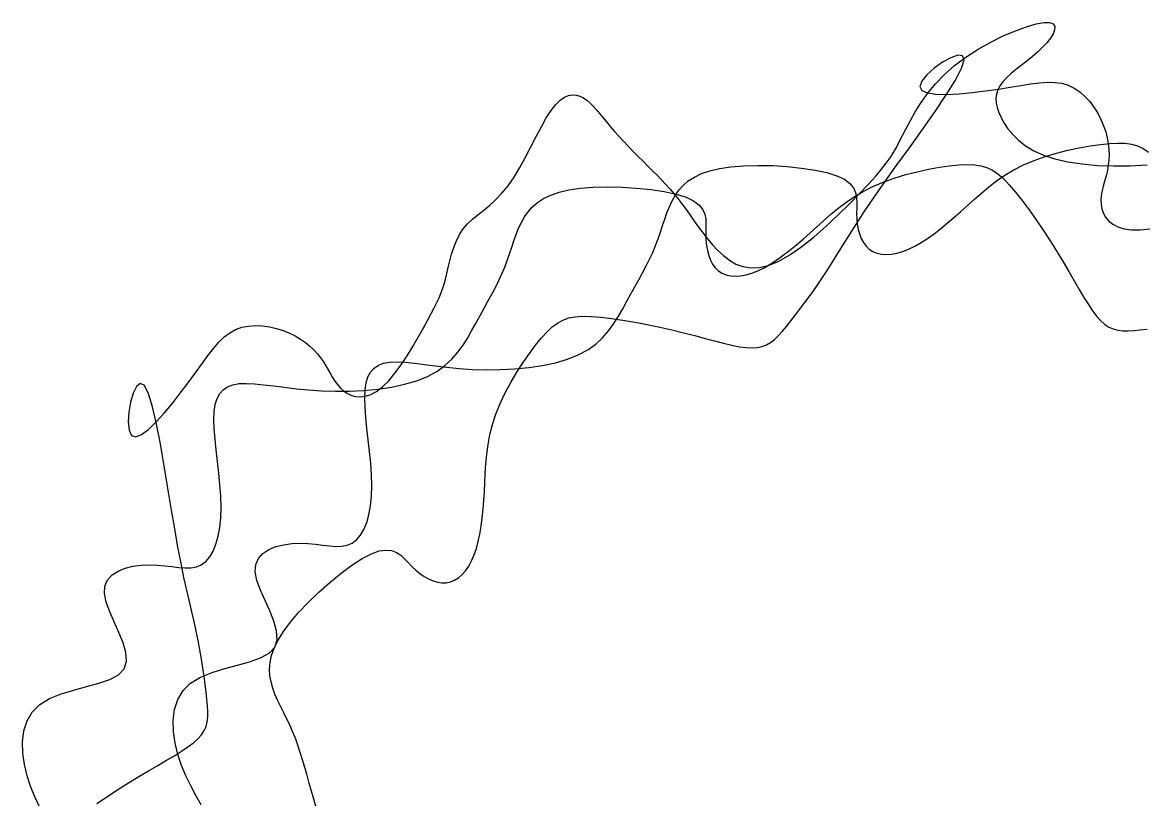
# Model space of a CAD drawing. Extents: x 186.4 to 233.1, y 208.5 to 248.3.
# Drawn here: x 221.57 to 225.016, y 214.941 to 217.323 of the extents above; entities that cross this region are included whole.
import ezdxf

# ---------------------------------------------------------------- set-up
doc = ezdxf.new("R2010")
doc.units = 0
doc.header["$MEASUREMENT"] = 0
doc.layers.get('0').update_dxf_attribs({"linetype": 'CONTINUOUS'})

msp = doc.modelspace()

# ---------------------------------------------------------------- linework, layer by layer
for p, q in [((224.6144, 217.2973), (224.6485, 217.3097)), ((224.6485, 217.3097), (224.6783, 217.3183)), ((224.6783, 217.3183), (224.7023, 217.3226)), ((224.7023, 217.3226), (224.7194, 217.3225)), ((224.7194, 217.3225), (224.73, 217.3183)), ((224.73, 217.3183), (224.7349, 217.3108)), ((224.7349, 217.3108), (224.7346, 217.3006)), ((224.5386, 217.2623), (224.5773, 217.2814)), ((224.5773, 217.2814), (224.6144, 217.2973)), ((224.7216, 217.2746), (224.7103, 217.2602)), ((224.7299, 217.2883), (224.7216, 217.2746)), ((224.7346, 217.3006), (224.7299, 217.2883)), ((224.4623, 217.2165), (224.4998, 217.2406)), ((224.4998, 217.2406), (224.5386, 217.2623)), ((224.6968, 217.2456), (224.6817, 217.2314)), ((224.7103, 217.2602), (224.6968, 217.2456)), ((224.3907, 217.2007), (224.3652, 217.1826)), ((224.4159, 217.2146), (224.3907, 217.2007)), ((224.4376, 217.2221), (224.4159, 217.2146)), ((224.4275, 217.1905), (224.4623, 217.2165)), ((224.4525, 217.2206), (224.4376, 217.2221)), ((224.4494, 217.1827), (224.4573, 217.208)), ((224.4573, 217.208), (224.4525, 217.2206)), ((224.6489, 217.2043), (224.6322, 217.1912)), ((224.6655, 217.2176), (224.6489, 217.2043)), ((224.6817, 217.2314), (224.6655, 217.2176)), ((224.3652, 217.1826), (224.3429, 217.1626)), ((224.3965, 217.163), (224.4275, 217.1905)), ((224.4304, 217.1463), (224.4494, 217.1827)), ((224.6161, 217.1784), (224.601, 217.1659)), ((224.6322, 217.1912), (224.6161, 217.1784)), ((224.3271, 217.143), (224.3211, 217.1263)), ((224.3429, 217.1626), (224.3271, 217.143)), ((224.3457, 217.1057), (224.3694, 217.1346)), ((224.3694, 217.1346), (224.3965, 217.163)), ((224.4026, 217.1013), (224.4304, 217.1463)), ((224.5759, 217.141), (224.5669, 217.1286)), ((224.5874, 217.1534), (224.5759, 217.141)), ((224.601, 217.1659), (224.5874, 217.1534)), ((224.6312, 217.1298), (224.661, 217.1344)), ((224.661, 217.1344), (224.6881, 217.1377)), ((224.6881, 217.1377), (224.7129, 217.1394)), ((224.7129, 217.1394), (224.7356, 217.139)), ((224.7356, 217.139), (224.7565, 217.1362)), ((224.7565, 217.1362), (224.7761, 217.1305)), ((223.232, 217.0937), (223.2446, 217.099)), ((223.2446, 217.099), (223.2567, 217.101)), ((223.2567, 217.101), (223.2683, 217.1002)), ((223.2683, 217.1002), (223.2794, 217.0968)), ((224.3211, 217.1263), (224.3273, 217.1141)), ((224.3252, 217.077), (224.3457, 217.1057)), ((224.3273, 217.1141), (224.3445, 217.1065)), ((224.3445, 217.1065), (224.3707, 217.1027)), ((224.3682, 217.05), (224.4026, 217.1013)), ((224.3707, 217.1027), (224.4037, 217.102)), ((224.4037, 217.102), (224.4415, 217.104)), ((224.4415, 217.104), (224.4819, 217.1078)), ((224.4819, 217.1078), (224.5228, 217.1129)), ((224.5228, 217.1129), (224.5622, 217.1187)), ((224.5563, 217.1033), (224.5546, 217.0901)), ((224.5604, 217.1161), (224.5563, 217.1033)), ((224.5669, 217.1286), (224.5604, 217.1161)), ((224.5622, 217.1187), (224.5983, 217.1245)), ((224.5983, 217.1245), (224.6312, 217.1298)), ((224.7761, 217.1305), (224.7945, 217.1217)), ((224.7945, 217.1217), (224.8117, 217.11)), ((224.8117, 217.11), (224.8276, 217.096)), ((223.191, 217.0529), (223.2052, 217.0711)), ((223.2052, 217.0711), (223.2188, 217.0845)), ((223.2188, 217.0845), (223.232, 217.0937)), ((223.2794, 217.0968), (223.2899, 217.0915)), ((223.2899, 217.0915), (223.3, 217.0845)), ((223.3, 217.0845), (223.3098, 217.0762)), ((223.3098, 217.0762), (223.3194, 217.0665)), ((223.3194, 217.0665), (223.3291, 217.0557)), ((224.3075, 217.0491), (224.3252, 217.077)), ((224.5546, 217.0901), (224.5552, 217.0764)), ((224.5552, 217.0764), (224.5581, 217.0621)), ((224.8276, 217.096), (224.8422, 217.08)), ((224.8422, 217.08), (224.8553, 217.0626)), ((223.1611, 217.0029), (223.1763, 217.0299)), ((223.1763, 217.0299), (223.191, 217.0529)), ((223.3291, 217.0557), (223.339, 217.0438)), ((223.339, 217.0438), (223.3494, 217.0311)), ((223.3494, 217.0311), (223.3605, 217.0176)), ((224.2923, 217.0226), (224.3075, 217.0491)), ((224.3296, 216.9949), (224.3682, 217.05)), ((224.5581, 217.0621), (224.5632, 217.0469)), ((224.5632, 217.0469), (224.5704, 217.0309)), ((224.5704, 217.0309), (224.5797, 217.014)), ((224.8553, 217.0626), (224.8668, 217.0442)), ((224.8668, 217.0442), (224.8767, 217.0252)), ((223.1454, 216.973), (223.1611, 217.0029)), ((223.3605, 217.0176), (223.3724, 217.0034)), ((223.3724, 217.0034), (223.3852, 216.9887)), ((224.2681, 216.9759), (224.2793, 216.998)), ((224.2793, 216.998), (224.2923, 217.0226)), ((224.2892, 216.9383), (224.3296, 216.9949)), ((224.5797, 217.014), (224.5915, 216.9964)), ((224.5915, 216.9964), (224.6061, 216.9788)), ((224.8767, 217.0252), (224.8849, 217.0061)), ((224.8849, 217.0061), (224.8913, 216.9874)), ((223.1292, 216.9415), (223.1454, 216.973)), ((223.3852, 216.9887), (223.3989, 216.9737)), ((223.3989, 216.9737), (223.4132, 216.9583)), ((224.2585, 216.9566), (224.2681, 216.9759)), ((224.6061, 216.9788), (224.624, 216.9614)), ((224.624, 216.9614), (224.6454, 216.9449)), ((224.8913, 216.9874), (224.896, 216.969)), ((224.896, 216.969), (224.8991, 216.9511)), ((223.1124, 216.9094), (223.1292, 216.9415)), ((223.4132, 216.9583), (223.428, 216.9429)), ((223.428, 216.9429), (223.443, 216.9274)), ((223.443, 216.9274), (223.4581, 216.9121)), ((224.2404, 216.9236), (224.2495, 216.9395)), ((224.2492, 216.8828), (224.2892, 216.9383)), ((224.2495, 216.9395), (224.2585, 216.9566)), ((224.6454, 216.9449), (224.6709, 216.9295)), ((224.6709, 216.9295), (224.7007, 216.9159)), ((224.7404, 216.9222), (224.7756, 216.9312)), ((224.7756, 216.9312), (224.8103, 216.9387)), ((224.8103, 216.9387), (224.8437, 216.9446)), ((224.8437, 216.9446), (224.8751, 216.949)), ((224.8751, 216.949), (224.9036, 216.9518)), ((224.8991, 216.9511), (224.9009, 216.9337)), ((224.9009, 216.9337), (224.9013, 216.9169)), ((224.9036, 216.9518), (224.9287, 216.953)), ((224.9287, 216.953), (224.9509, 216.9524)), ((224.9509, 216.9524), (224.9707, 216.9496)), ((224.9707, 216.9496), (224.9889, 216.9442)), ((224.9889, 216.9442), (225.006, 216.9361)), ((225.006, 216.9361), (225.0228, 216.9247)), ((223.0952, 216.878), (223.1124, 216.9094)), ((223.4581, 216.9121), (223.4731, 216.897)), ((223.4731, 216.897), (223.4878, 216.8823)), ((224.204, 216.873), (224.2185, 216.8912)), ((224.2185, 216.8912), (224.2304, 216.9078)), ((224.2304, 216.9078), (224.2404, 216.9236)), ((224.6394, 216.8859), (224.6715, 216.8995)), ((224.6715, 216.8995), (224.7054, 216.9116)), ((224.7007, 216.9159), (224.7353, 216.9043)), ((224.7054, 216.9116), (224.7404, 216.9222)), ((224.7353, 216.9043), (224.7748, 216.8953)), ((224.7748, 216.8953), (224.8186, 216.8888)), ((224.9007, 216.9006), (224.899, 216.885)), ((224.9013, 216.9169), (224.9007, 216.9006)), ((223.0774, 216.8484), (223.0952, 216.878)), ((223.4878, 216.8823), (223.5019, 216.8681)), ((223.5019, 216.8681), (223.5157, 216.8542)), ((223.6301, 216.8488), (223.652, 216.8593)), ((223.652, 216.8593), (223.6777, 216.8682)), ((223.6777, 216.8682), (223.7076, 216.8752)), ((223.7076, 216.8752), (223.7423, 216.8804)), ((223.7423, 216.8804), (223.7817, 216.8835)), ((223.7817, 216.8835), (223.8247, 216.8846)), ((223.8247, 216.8846), (223.8697, 216.8837)), ((223.8697, 216.8837), (223.915, 216.881)), ((223.915, 216.881), (223.9589, 216.8765)), ((223.9589, 216.8765), (224, 216.8703)), ((224, 216.8703), (224.0366, 216.8624)), ((224.0366, 216.8624), (224.067, 216.8529)), ((224.186, 216.852), (224.204, 216.873)), ((224.212, 216.8306), (224.2492, 216.8828)), ((224.2431, 216.8457), (224.2781, 216.8562)), ((224.2781, 216.8562), (224.3133, 216.8652)), ((224.3133, 216.8652), (224.348, 216.8727)), ((224.348, 216.8727), (224.3814, 216.8786)), ((224.3814, 216.8786), (224.4127, 216.883)), ((224.4127, 216.883), (224.4413, 216.8859)), ((224.4413, 216.8859), (224.4664, 216.8871)), ((224.4664, 216.8871), (224.4886, 216.8865)), ((224.4886, 216.8865), (224.5084, 216.8836)), ((224.5084, 216.8836), (224.5266, 216.8783)), ((224.5266, 216.8783), (224.5437, 216.8701)), ((224.5437, 216.8701), (224.5604, 216.8588)), ((224.5604, 216.8588), (224.5775, 216.844)), ((224.5822, 216.8543), (224.6097, 216.8707)), ((224.6097, 216.8707), (224.6394, 216.8859)), ((224.8186, 216.8888), (224.8657, 216.8847)), ((224.8657, 216.8847), (224.9153, 216.883)), ((224.8964, 216.87), (224.8932, 216.8558)), ((224.899, 216.885), (224.8964, 216.87)), ((224.9153, 216.883), (224.9664, 216.8836)), ((224.9664, 216.8836), (225.0181, 216.8865)), ((223.0404, 216.799), (223.0591, 216.8218)), ((223.0591, 216.8218), (223.0774, 216.8484)), ((223.5157, 216.8542), (223.529, 216.8404)), ((223.529, 216.8404), (223.542, 216.8266)), ((223.542, 216.8266), (223.5548, 216.8125)), ((223.5828, 216.8084), (223.596, 216.8232)), ((223.596, 216.8232), (223.6116, 216.8367)), ((223.6116, 216.8367), (223.6301, 216.8488)), ((224.067, 216.8529), (224.0901, 216.8418)), ((224.0901, 216.8418), (224.1066, 216.8294)), ((224.1066, 216.8294), (224.1176, 216.8159)), ((224.1366, 216.7984), (224.1637, 216.8273)), ((224.1637, 216.8273), (224.186, 216.852)), ((224.1771, 216.8199), (224.2092, 216.8336)), ((224.1794, 216.7838), (224.212, 216.8306)), ((224.2092, 216.8336), (224.2431, 216.8457)), ((224.5328, 216.8185), (224.5567, 216.8368)), ((224.5567, 216.8368), (224.5822, 216.8543)), ((224.5775, 216.844), (224.5954, 216.8254)), ((224.5954, 216.8254), (224.6146, 216.8028)), ((224.8858, 216.8289), (224.8823, 216.8161)), ((224.8896, 216.8421), (224.8858, 216.8289)), ((224.8932, 216.8558), (224.8896, 216.8421)), ((223.0214, 216.7795), (223.0404, 216.799)), ((223.1678, 216.7828), (223.1897, 216.7933)), ((223.1897, 216.7933), (223.2154, 216.8022)), ((223.2154, 216.8022), (223.2453, 216.8093)), ((223.2453, 216.8093), (223.28, 216.8144)), ((223.28, 216.8144), (223.3194, 216.8175)), ((223.3194, 216.8175), (223.3624, 216.8186)), ((223.3624, 216.8186), (223.4074, 216.8178)), ((223.4074, 216.8178), (223.4526, 216.8151)), ((223.4526, 216.8151), (223.4966, 216.8106)), ((223.4966, 216.8106), (223.5377, 216.8044)), ((223.5377, 216.8044), (223.5742, 216.7964)), ((223.5548, 216.8125), (223.5674, 216.798)), ((223.5621, 216.7754), (223.5717, 216.7924)), ((223.5674, 216.798), (223.5798, 216.7828)), ((223.5717, 216.7924), (223.5828, 216.8084)), ((223.5742, 216.7964), (223.6047, 216.7869)), ((224.0944, 216.7708), (224.1199, 216.7883)), ((224.1053, 216.7663), (224.1366, 216.7984)), ((224.1176, 216.8159), (224.1241, 216.8014)), ((224.1199, 216.7883), (224.1474, 216.8047)), ((224.1241, 216.8014), (224.1272, 216.7861)), ((224.1474, 216.8047), (224.1771, 216.8199)), ((224.4885, 216.7807), (224.5101, 216.7998)), ((224.5101, 216.7998), (224.5328, 216.8185)), ((224.6146, 216.8028), (224.6351, 216.7769)), ((224.8773, 216.7907), (224.8763, 216.778)), ((224.8793, 216.8034), (224.8773, 216.7907)), ((224.8823, 216.8161), (224.8793, 216.8034)), ((222.9842, 216.7475), (223.0026, 216.7626)), ((223.0026, 216.7626), (223.0214, 216.7795)), ((223.1205, 216.7424), (223.1337, 216.7572)), ((223.1337, 216.7572), (223.1493, 216.7707)), ((223.1493, 216.7707), (223.1678, 216.7828)), ((223.5462, 216.7389), (223.5537, 216.7576)), ((223.5537, 216.7576), (223.5621, 216.7754)), ((223.5798, 216.7828), (223.5922, 216.7667)), ((223.5922, 216.7667), (223.6046, 216.7498)), ((223.6047, 216.7869), (223.6278, 216.7759)), ((223.6278, 216.7759), (223.6443, 216.7635)), ((223.6443, 216.7635), (223.6553, 216.7499)), ((224.0704, 216.7526), (224.0944, 216.7708)), ((224.071, 216.7326), (224.1053, 216.7663)), ((224.1272, 216.7861), (224.1281, 216.7702)), ((224.1279, 216.7539), (224.1275, 216.7375)), ((224.1281, 216.7702), (224.1279, 216.7539)), ((224.1512, 216.7422), (224.1794, 216.7838)), ((224.4468, 216.743), (224.4675, 216.7617)), ((224.4675, 216.7617), (224.4885, 216.7807)), ((224.6351, 216.7769), (224.6563, 216.7482)), ((224.8763, 216.778), (224.8769, 216.765)), ((224.8769, 216.765), (224.8793, 216.7518)), ((222.9351, 216.7053), (222.9501, 216.7196)), ((222.9501, 216.7196), (222.9666, 216.7334)), ((222.9666, 216.7334), (222.9842, 216.7475)), ((223.0997, 216.7095), (223.1093, 216.7265)), ((223.1093, 216.7265), (223.1205, 216.7424)), ((223.5327, 216.6998), (223.5393, 216.7196)), ((223.5393, 216.7196), (223.5462, 216.7389)), ((223.6046, 216.7498), (223.6171, 216.732)), ((223.6171, 216.732), (223.6299, 216.7137)), ((223.6553, 216.7499), (223.6618, 216.7354)), ((223.6618, 216.7354), (223.6649, 216.7201)), ((223.6649, 216.7201), (223.6658, 216.7042)), ((224.0261, 216.7148), (224.0478, 216.7338)), ((224.0346, 216.6986), (224.071, 216.7326)), ((224.0478, 216.7338), (224.0704, 216.7526)), ((224.1268, 216.705), (224.1512, 216.7422)), ((224.1275, 216.7375), (224.1281, 216.721)), ((224.1281, 216.721), (224.1297, 216.7048)), ((224.4056, 216.7072), (224.4261, 216.7247)), ((224.4261, 216.7247), (224.4468, 216.743)), ((224.6563, 216.7482), (224.6779, 216.7175)), ((224.8793, 216.7518), (224.8838, 216.7387)), ((224.8838, 216.7387), (224.8907, 216.7261)), ((224.8907, 216.7261), (224.9002, 216.7145)), ((222.9103, 216.6722), (222.9217, 216.6897)), ((222.9217, 216.6897), (222.9351, 216.7053)), ((223.0839, 216.673), (223.0914, 216.6916)), ((223.0914, 216.6916), (223.0997, 216.7095)), ((223.526, 216.6796), (223.5327, 216.6998)), ((223.6299, 216.7137), (223.643, 216.6952)), ((223.643, 216.6952), (223.6567, 216.6767)), ((223.6656, 216.688), (223.6652, 216.6715)), ((223.6658, 216.7042), (223.6656, 216.688)), ((223.9844, 216.677), (224.0051, 216.6958)), ((223.9971, 216.666), (224.0346, 216.6986)), ((224.0051, 216.6958), (224.0261, 216.7148)), ((224.1054, 216.6716), (224.1268, 216.705)), ((224.1297, 216.7048), (224.1325, 216.6892)), ((224.1325, 216.6892), (224.1365, 216.6743)), ((224.3649, 216.675), (224.3851, 216.6905)), ((224.3851, 216.6905), (224.4056, 216.7072)), ((224.6779, 216.7175), (224.6995, 216.6856)), ((224.6995, 216.6856), (224.7207, 216.6531)), ((224.9002, 216.7145), (224.9127, 216.7044)), ((224.9127, 216.7044), (224.9283, 216.6962)), ((224.9283, 216.6962), (224.9474, 216.6903)), ((224.9474, 216.6903), (224.9702, 216.6873)), ((224.9702, 216.6873), (224.9968, 216.6874)), ((224.9968, 216.6874), (225.0265, 216.6903)), ((222.8927, 216.6332), (222.9008, 216.6532)), ((222.9008, 216.6532), (222.9103, 216.6722)), ((223.0704, 216.6338), (223.077, 216.6537)), ((223.077, 216.6537), (223.0839, 216.673)), ((223.5111, 216.6385), (223.5189, 216.6591)), ((223.5189, 216.6591), (223.526, 216.6796)), ((223.6567, 216.6767), (223.671, 216.6584)), ((223.6652, 216.6715), (223.6657, 216.6551)), ((223.6657, 216.6551), (223.6674, 216.6389)), ((223.671, 216.6584), (223.6861, 216.6406)), ((223.9432, 216.6412), (223.9638, 216.6588)), ((223.9597, 216.6361), (223.9971, 216.666)), ((223.9638, 216.6588), (223.9844, 216.677)), ((224.0864, 216.6413), (224.1054, 216.6716)), ((224.1365, 216.6743), (224.1418, 216.6604)), ((224.1418, 216.6604), (224.1484, 216.6478)), ((224.3252, 216.6479), (224.3449, 216.6607)), ((224.3449, 216.6607), (224.3649, 216.675)), ((224.7207, 216.6531), (224.7412, 216.6207)), ((222.886, 216.6126), (222.8927, 216.6332)), ((223.0637, 216.6136), (223.0704, 216.6338)), ((223.4927, 216.5972), (223.5024, 216.6179)), ((223.5024, 216.6179), (223.5111, 216.6385)), ((223.6674, 216.6389), (223.6702, 216.6232)), ((223.6702, 216.6232), (223.6742, 216.6083)), ((223.6861, 216.6406), (223.7021, 216.6236)), ((223.7021, 216.6236), (223.7191, 216.6078)), ((223.9026, 216.609), (223.9228, 216.6246)), ((223.9228, 216.6246), (223.9432, 216.6412)), ((223.9233, 216.6105), (223.9597, 216.6361)), ((224.0691, 216.6134), (224.0864, 216.6413)), ((224.1484, 216.6478), (224.1565, 216.6368)), ((224.1565, 216.6368), (224.1661, 216.6276)), ((224.1661, 216.6276), (224.1771, 216.6203)), ((224.1771, 216.6203), (224.1896, 216.6152)), ((224.1896, 216.6152), (224.2034, 216.6121)), ((224.2343, 216.6121), (224.2512, 216.6152)), ((224.2512, 216.6152), (224.2689, 216.6203)), ((224.2689, 216.6203), (224.2871, 216.6276)), ((224.2871, 216.6276), (224.306, 216.6368)), ((224.306, 216.6368), (224.3252, 216.6479)), ((224.7412, 216.6207), (224.7605, 216.5891)), ((222.8753, 216.572), (222.8803, 216.5921)), ((222.8803, 216.5921), (222.886, 216.6126)), ((223.0488, 216.5726), (223.0566, 216.5932)), ((223.0566, 216.5932), (223.0637, 216.6136)), ((223.4823, 216.5764), (223.4927, 216.5972)), ((223.6742, 216.6083), (223.6795, 216.5945)), ((223.6795, 216.5945), (223.6861, 216.5819)), ((223.6861, 216.5819), (223.6942, 216.5708)), ((223.7191, 216.6078), (223.7375, 216.5937)), ((223.7375, 216.5937), (223.7574, 216.5822)), ((223.7574, 216.5822), (223.779, 216.5741)), ((223.8437, 216.5709), (223.8629, 216.582)), ((223.8575, 216.5776), (223.8889, 216.5906)), ((223.8629, 216.582), (223.8826, 216.5947)), ((223.8826, 216.5947), (223.9026, 216.609)), ((223.8889, 216.5906), (223.9233, 216.6105)), ((224.0368, 216.5622), (224.0528, 216.5873)), ((224.0528, 216.5873), (224.0691, 216.6134)), ((224.2034, 216.6121), (224.2184, 216.6111)), ((224.2184, 216.6111), (224.2343, 216.6121)), ((224.7605, 216.5891), (224.7783, 216.559)), ((222.8668, 216.5356), (222.8709, 216.553)), ((222.8709, 216.553), (222.8753, 216.572)), ((223.0304, 216.5313), (223.04, 216.552)), ((223.04, 216.552), (223.0488, 216.5726)), ((223.4596, 216.5342), (223.4712, 216.5554)), ((223.4712, 216.5554), (223.4823, 216.5764)), ((223.6942, 216.5708), (223.7037, 216.5616)), ((223.7037, 216.5616), (223.7148, 216.5544)), ((223.7148, 216.5544), (223.7273, 216.5492)), ((223.7273, 216.5492), (223.7411, 216.5462)), ((223.7411, 216.5462), (223.756, 216.5451)), ((223.756, 216.5451), (223.772, 216.5462)), ((223.772, 216.5462), (223.7889, 216.5492)), ((223.779, 216.5741), (223.8028, 216.5701)), ((223.7889, 216.5492), (223.8065, 216.5544)), ((223.8028, 216.5701), (223.8288, 216.571)), ((223.8065, 216.5544), (223.8248, 216.5616)), ((223.8248, 216.5616), (223.8437, 216.5709)), ((223.8288, 216.571), (223.8575, 216.5776)), ((224.0206, 216.5376), (224.0368, 216.5622)), ((224.7783, 216.559), (224.7948, 216.5306)), ((222.8582, 216.5057), (222.8626, 216.52)), ((222.8626, 216.52), (222.8668, 216.5356)), ((223.02, 216.5105), (223.0304, 216.5313)), ((223.4354, 216.4906), (223.4476, 216.5126)), ((223.4476, 216.5126), (223.4596, 216.5342)), ((223.9878, 216.4902), (224.0042, 216.5135)), ((224.0042, 216.5135), (224.0206, 216.5376)), ((224.7948, 216.5306), (224.8101, 216.5042)), ((222.8408, 216.464), (222.8475, 216.4785)), ((222.8475, 216.4785), (222.8532, 216.4921)), ((222.8532, 216.4921), (222.8582, 216.5057)), ((222.9973, 216.4682), (223.0089, 216.4895)), ((223.0089, 216.4895), (223.02, 216.5105)), ((223.4231, 216.4682), (223.4354, 216.4906)), ((223.9716, 216.4678), (223.9878, 216.4902)), ((224.8101, 216.5042), (224.8245, 216.4799)), ((224.8245, 216.4799), (224.838, 216.4579)), ((222.8232, 216.43), (222.8328, 216.4481)), ((222.8328, 216.4481), (222.8408, 216.464)), ((222.9731, 216.4247), (222.9853, 216.4466)), ((222.9853, 216.4466), (222.9973, 216.4682)), ((223.3975, 216.4223), (223.4106, 216.4453)), ((223.4106, 216.4453), (223.4231, 216.4682)), ((223.9404, 216.4265), (223.9557, 216.4465)), ((223.9557, 216.4465), (223.9716, 216.4678)), ((224.838, 216.4579), (224.851, 216.4384)), ((222.7985, 216.3847), (222.8118, 216.409)), ((222.8118, 216.409), (222.8232, 216.43)), ((222.9607, 216.4022), (222.9731, 216.4247)), ((223.2107, 216.4013), (223.2273, 216.4104)), ((223.2273, 216.4104), (223.2452, 216.4167)), ((223.2452, 216.4167), (223.265, 216.4206)), ((223.265, 216.4206), (223.2875, 216.4221)), ((223.2875, 216.4221), (223.3133, 216.4216)), ((223.3133, 216.4216), (223.3429, 216.4193)), ((223.3429, 216.4193), (223.3757, 216.4154)), ((223.3757, 216.4154), (223.411, 216.4102)), ((223.3833, 216.3996), (223.3975, 216.4223)), ((223.411, 216.4102), (223.448, 216.4038)), ((223.9259, 216.4079), (223.9404, 216.4265)), ((224.851, 216.4384), (224.8636, 216.4216)), ((224.8636, 216.4216), (224.8761, 216.4077)), ((222.2059, 216.3717), (222.2238, 216.3815)), ((222.2238, 216.3815), (222.243, 216.3882)), ((222.243, 216.3882), (222.2634, 216.3921)), ((222.2634, 216.3921), (222.2846, 216.3935)), ((222.2846, 216.3935), (222.3062, 216.3925)), ((222.3062, 216.3925), (222.3278, 216.3894)), ((222.3278, 216.3894), (222.349, 216.3846)), ((222.349, 216.3846), (222.3694, 216.3782)), ((222.3694, 216.3782), (222.3886, 216.3705)), ((222.7834, 216.3578), (222.7985, 216.3847)), ((222.9352, 216.3564), (222.9483, 216.3794)), ((222.9483, 216.3794), (222.9607, 216.4022)), ((223.1616, 216.3554), (223.1785, 216.3741)), ((223.1785, 216.3741), (223.1946, 216.3893)), ((223.1946, 216.3893), (223.2107, 216.4013)), ((223.349, 216.3564), (223.3673, 216.3775)), ((223.3673, 216.3775), (223.3833, 216.3996)), ((223.448, 216.4038), (223.4859, 216.3964)), ((223.4859, 216.3964), (223.5239, 216.3884)), ((223.5239, 216.3884), (223.5612, 216.38)), ((223.5612, 216.38), (223.5972, 216.3713)), ((223.8876, 216.3626), (223.8995, 216.3758)), ((223.8995, 216.3758), (223.9122, 216.391)), ((223.9122, 216.391), (223.9259, 216.4079)), ((224.8761, 216.4077), (224.8885, 216.3969)), ((224.8885, 216.3969), (224.9012, 216.3888)), ((224.9012, 216.3888), (224.9144, 216.3831)), ((224.9144, 216.3831), (224.9283, 216.3796)), ((224.9283, 216.3796), (224.9433, 216.3778)), ((224.9433, 216.3778), (224.9596, 216.3776)), ((224.9596, 216.3776), (224.9775, 216.3785)), ((224.9775, 216.3785), (224.9971, 216.3803)), ((224.9971, 216.3803), (225.0188, 216.3826)), ((222.1565, 216.3244), (222.1728, 216.3431)), ((222.1728, 216.3431), (222.1891, 216.3589)), ((222.1891, 216.3589), (222.2059, 216.3717)), ((222.3886, 216.3705), (222.4064, 216.3617)), ((222.4064, 216.3617), (222.4227, 216.3521)), ((222.4227, 216.3521), (222.4376, 216.3416)), ((222.4376, 216.3416), (222.4512, 216.3306)), ((222.7669, 216.3296), (222.7834, 216.3578)), ((222.921, 216.3336), (222.9352, 216.3564)), ((223.1435, 216.3333), (223.1616, 216.3554)), ((223.3279, 216.3368), (223.349, 216.3564)), ((223.5972, 216.3713), (223.6311, 216.3626)), ((223.6311, 216.3626), (223.6628, 216.3542)), ((223.6628, 216.3542), (223.6923, 216.3463)), ((223.6923, 216.3463), (223.7197, 216.3393)), ((223.7197, 216.3393), (223.7448, 216.3334)), ((223.8517, 216.3345), (223.864, 216.3418)), ((223.864, 216.3418), (223.8759, 216.3512)), ((223.8759, 216.3512), (223.8876, 216.3626)), ((222.1396, 216.3028), (222.1565, 216.3244)), ((222.4512, 216.3306), (222.4634, 216.319)), ((222.4634, 216.319), (222.4744, 216.307)), ((222.4744, 216.307), (222.4843, 216.2948)), ((222.7493, 216.301), (222.7669, 216.3296)), ((222.8867, 216.2905), (222.905, 216.3116)), ((222.905, 216.3116), (222.921, 216.3336)), ((223.105, 216.2802), (223.1244, 216.308)), ((223.1244, 216.308), (223.1435, 216.3333)), ((223.2744, 216.3033), (223.3032, 216.319)), ((223.3032, 216.319), (223.3279, 216.3368)), ((223.7448, 216.3334), (223.7678, 216.3288)), ((223.7678, 216.3288), (223.7886, 216.3258)), ((223.7886, 216.3258), (223.8072, 216.3248)), ((223.8072, 216.3248), (223.8236, 216.3259)), ((223.8236, 216.3259), (223.8383, 216.3291)), ((223.8383, 216.3291), (223.8517, 216.3345)), ((222.1024, 216.2515), (222.1218, 216.2785)), ((222.1218, 216.2785), (222.1396, 216.3028)), ((222.4843, 216.2948), (222.4931, 216.2824)), ((222.4931, 216.2824), (222.5008, 216.27)), ((222.648, 216.263), (222.6613, 216.2719)), ((222.6613, 216.2719), (222.6774, 216.278)), ((222.6774, 216.278), (222.6965, 216.2813)), ((222.6965, 216.2813), (222.7187, 216.2822)), ((222.7121, 216.2472), (222.7309, 216.2732)), ((222.7187, 216.2822), (222.7438, 216.281)), ((222.7309, 216.2732), (222.7493, 216.301)), ((222.7438, 216.281), (222.7718, 216.2782)), ((222.7718, 216.2782), (222.8025, 216.2745)), ((222.8025, 216.2745), (222.8358, 216.2702)), ((222.8409, 216.253), (222.8655, 216.2709)), ((222.8655, 216.2709), (222.8867, 216.2905)), ((223.0857, 216.2504), (223.105, 216.2802)), ((223.1224, 216.2648), (223.1644, 216.271)), ((223.1644, 216.271), (223.2044, 216.2794)), ((223.2044, 216.2794), (223.2413, 216.2902)), ((223.2413, 216.2902), (223.2744, 216.3033)), ((222.0809, 216.2219), (222.1024, 216.2515)), ((222.5008, 216.27), (222.5079, 216.2578)), ((222.5079, 216.2578), (222.5146, 216.2458)), ((222.5146, 216.2458), (222.5212, 216.2343)), ((222.6238, 216.218), (222.6294, 216.2361)), ((222.6294, 216.2361), (222.6374, 216.2511)), ((222.6374, 216.2511), (222.648, 216.263)), ((222.6932, 216.2243), (222.7121, 216.2472)), ((222.779, 216.2242), (222.8121, 216.2374)), ((222.8121, 216.2374), (222.8409, 216.253)), ((222.8358, 216.2702), (222.8715, 216.2659)), ((222.8715, 216.2659), (222.9095, 216.2621)), ((222.9095, 216.2621), (222.9497, 216.2593)), ((222.9497, 216.2593), (222.9919, 216.2581)), ((222.9919, 216.2581), (223.0353, 216.2585)), ((223.0353, 216.2585), (223.0791, 216.2607)), ((223.0672, 216.2191), (223.0857, 216.2504)), ((223.0791, 216.2607), (223.1224, 216.2648)), ((221.9197, 216.2069), (221.9096, 216.1863)), ((221.9313, 216.2164), (221.9197, 216.2069)), ((221.9435, 216.2109), (221.9313, 216.2164)), ((221.9559, 216.1874), (221.9435, 216.2109)), ((222.0571, 216.1899), (222.0809, 216.2219)), ((222.1857, 216.197), (222.199, 216.2059)), ((222.199, 216.2059), (222.2151, 216.212)), ((222.2151, 216.212), (222.2342, 216.2154)), ((222.2342, 216.2154), (222.2564, 216.2162)), ((222.2564, 216.2162), (222.2815, 216.215)), ((222.2815, 216.215), (222.3095, 216.2123)), ((222.3095, 216.2123), (222.3402, 216.2085)), ((222.3402, 216.2085), (222.3734, 216.2042)), ((222.3734, 216.2042), (222.4091, 216.1999)), ((222.5212, 216.2343), (222.5281, 216.2232)), ((222.5281, 216.2232), (222.5356, 216.2128)), ((222.5356, 216.2128), (222.5439, 216.2031)), ((222.5439, 216.2031), (222.5535, 216.1943)), ((222.6205, 216.1964), (222.6238, 216.218)), ((222.6561, 216.1913), (222.6744, 216.2054)), ((222.6601, 216.1989), (222.7021, 216.2051)), ((222.6744, 216.2054), (222.6932, 216.2243)), ((222.7021, 216.2051), (222.742, 216.2135)), ((222.742, 216.2135), (222.779, 216.2242)), ((223.0499, 216.1869), (223.0672, 216.2191)), ((221.9096, 216.1863), (221.9016, 216.1586)), ((221.9681, 216.1483), (221.9559, 216.1874)), ((222.0318, 216.1574), (222.0571, 216.1899)), ((222.1615, 216.152), (222.167, 216.1702)), ((222.167, 216.1702), (222.1751, 216.1852)), ((222.1751, 216.1852), (222.1857, 216.197)), ((222.4091, 216.1999), (222.4472, 216.1962)), ((222.4472, 216.1962), (222.4874, 216.1934)), ((222.4874, 216.1934), (222.5296, 216.1921)), ((222.5296, 216.1921), (222.573, 216.1925)), ((222.5535, 216.1943), (222.5646, 216.1867)), ((222.5646, 216.1867), (222.577, 216.1806)), ((222.573, 216.1925), (222.6168, 216.1948)), ((222.577, 216.1806), (222.5908, 216.1765)), ((222.5908, 216.1765), (222.6057, 216.1751)), ((222.6057, 216.1751), (222.6217, 216.1767)), ((222.6168, 216.1948), (222.6601, 216.1989)), ((222.6195, 216.1714), (222.6205, 216.1964)), ((222.6204, 216.1429), (222.6195, 216.1714)), ((222.6217, 216.1767), (222.6385, 216.182)), ((222.6385, 216.182), (222.6561, 216.1913)), ((223.0345, 216.1543), (223.0499, 216.1869)), ((221.9016, 216.1586), (221.8964, 216.1278)), ((221.9803, 216.0967), (221.9681, 216.1483)), ((222.0059, 216.1261), (222.0318, 216.1574)), ((222.1582, 216.1305), (222.1615, 216.152)), ((222.6229, 216.1116), (222.6204, 216.1429)), ((223.0215, 216.122), (223.0345, 216.1543)), ((221.8964, 216.1278), (221.8948, 216.0979)), ((221.9568, 216.0751), (221.9806, 216.098)), ((221.9806, 216.098), (222.0059, 216.1261)), ((222.1572, 216.1055), (222.1582, 216.1305)), ((222.1581, 216.077), (222.1572, 216.1055)), ((222.6265, 216.078), (222.6229, 216.1116)), ((223.0112, 216.0902), (223.0215, 216.122)), ((221.8948, 216.0979), (221.8974, 216.0729)), ((221.8974, 216.0729), (221.905, 216.0568)), ((221.9356, 216.0593), (221.9568, 216.0751)), ((221.9923, 216.0361), (221.9803, 216.0967)), ((222.1606, 216.0456), (222.1581, 216.077)), ((222.6305, 216.043), (222.6265, 216.078)), ((223.0034, 216.0592), (223.0112, 216.0902)), ((221.905, 216.0568), (221.918, 216.0526)), ((221.918, 216.0526), (221.9356, 216.0593)), ((222.004, 215.9699), (221.9923, 216.0361)), ((222.1641, 216.0121), (222.1606, 216.0456)), ((222.6345, 216.0071), (222.6305, 216.043)), ((222.9977, 216.0288), (223.0034, 216.0592)), ((222.1682, 215.977), (222.1641, 216.0121)), ((222.6381, 215.9713), (222.6345, 216.0071)), ((222.9909, 215.9697), (222.9937, 215.999)), ((222.9937, 215.999), (222.9977, 216.0288)), ((222.0154, 215.9013), (222.004, 215.9699)), ((222.1722, 215.9412), (222.1682, 215.977)), ((222.6406, 215.936), (222.6381, 215.9713)), ((222.9891, 215.9409), (222.9909, 215.9697)), ((222.1757, 215.9053), (222.1722, 215.9412)), ((222.6415, 215.9021), (222.6406, 215.936)), ((222.9876, 215.9126), (222.9891, 215.9409)), ((222.0264, 215.8337), (222.0154, 215.9013)), ((222.1782, 215.8701), (222.1757, 215.9053)), ((222.6405, 215.8702), (222.6415, 215.9021)), ((222.9863, 215.8847), (222.9876, 215.9126)), ((222.1792, 215.8362), (222.1782, 215.8701)), ((222.6375, 215.8407), (222.6405, 215.8702)), ((222.9825, 215.8303), (222.9846, 215.8572)), ((222.9846, 215.8572), (222.9863, 215.8847)), ((222.0369, 215.7706), (222.0264, 215.8337)), ((222.1782, 215.8043), (222.1792, 215.8362)), ((222.6325, 215.8136), (222.6375, 215.8407)), ((222.9798, 215.8041), (222.9825, 215.8303)), ((222.1751, 215.7747), (222.1782, 215.8043)), ((222.6171, 215.7684), (222.6257, 215.7895)), ((222.6257, 215.7895), (222.6325, 215.8136)), ((222.9765, 215.7787), (222.9798, 215.8041)), ((222.047, 215.7144), (222.0369, 215.7706)), ((222.1702, 215.7477), (222.1751, 215.7747)), ((222.6067, 215.7507), (222.6171, 215.7684)), ((222.9676, 215.7316), (222.9724, 215.7545)), ((222.9724, 215.7545), (222.9765, 215.7787)), ((222.1547, 215.7024), (222.1634, 215.7235)), ((222.1634, 215.7235), (222.1702, 215.7477)), ((222.3473, 215.7158), (222.3712, 215.7218)), ((222.3712, 215.7218), (222.3963, 215.7252)), ((222.3963, 215.7252), (222.4214, 215.7263)), ((222.4214, 215.7263), (222.4456, 215.7254)), ((222.4456, 215.7254), (222.4687, 215.7232)), ((222.4687, 215.7232), (222.4907, 215.7205)), ((222.4907, 215.7205), (222.5115, 215.718)), ((222.5491, 215.717), (222.5658, 215.72)), ((222.5658, 215.72), (222.581, 215.7263)), ((222.581, 215.7263), (222.5946, 215.7365)), ((222.5946, 215.7365), (222.6067, 215.7507)), ((222.9618, 215.7101), (222.9676, 215.7316)), ((222.0565, 215.665), (222.047, 215.7144)), ((222.1323, 215.6706), (222.1444, 215.6847)), ((222.1444, 215.6847), (222.1547, 215.7024)), ((222.2937, 215.6799), (222.3075, 215.6951)), ((222.3075, 215.6951), (222.3257, 215.707)), ((222.3257, 215.707), (222.3473, 215.7158)), ((222.5115, 215.718), (222.5309, 215.7166)), ((222.5309, 215.7166), (222.5491, 215.717)), ((222.6118, 215.6791), (222.64, 215.6939)), ((222.64, 215.6939), (222.6642, 215.7025)), ((222.6642, 215.7025), (222.6846, 215.7054)), ((222.6846, 215.7054), (222.702, 215.7035)), ((222.702, 215.7035), (222.7168, 215.6979)), ((222.7168, 215.6979), (222.7299, 215.6893)), ((222.7299, 215.6893), (222.7417, 215.6787)), ((222.9472, 215.6722), (222.955, 215.6903)), ((222.955, 215.6903), (222.9618, 215.7101)), ((221.885, 215.6499), (221.9089, 215.6559)), ((221.9089, 215.6559), (221.9339, 215.6593)), ((221.9339, 215.6593), (221.959, 215.6603)), ((221.959, 215.6603), (221.9833, 215.6594)), ((221.9833, 215.6594), (222.0064, 215.6572)), ((222.0064, 215.6572), (222.0284, 215.6545)), ((222.0284, 215.6545), (222.0492, 215.6521)), ((222.0492, 215.6521), (222.0686, 215.6507)), ((222.0655, 215.6215), (222.0565, 215.665)), ((222.0686, 215.6507), (222.0867, 215.6511)), ((222.0867, 215.6511), (222.1034, 215.654)), ((222.1034, 215.654), (222.1186, 215.6603)), ((222.1186, 215.6603), (222.1323, 215.6706)), ((222.2838, 215.6383), (222.2854, 215.6611)), ((222.2854, 215.6611), (222.2937, 215.6799)), ((222.5469, 215.6342), (222.5803, 215.6589)), ((222.5803, 215.6589), (222.6118, 215.6791)), ((222.7417, 215.6787), (222.753, 215.667)), ((222.753, 215.667), (222.7644, 215.6551)), ((222.7644, 215.6551), (222.7764, 215.6439)), ((222.9286, 215.642), (222.9383, 215.6561)), ((222.9383, 215.6561), (222.9472, 215.6722)), ((221.8313, 215.614), (221.8451, 215.6292)), ((221.8451, 215.6292), (221.8634, 215.6411)), ((221.8634, 215.6411), (221.885, 215.6499)), ((222.074, 215.5827), (222.0655, 215.6215)), ((222.2893, 215.6117), (222.2838, 215.6383)), ((222.5126, 215.6063), (222.5469, 215.6342)), ((222.7764, 215.6439), (222.789, 215.6336)), ((222.789, 215.6336), (222.8021, 215.6245)), ((222.8021, 215.6245), (222.8155, 215.6168)), ((222.8155, 215.6168), (222.829, 215.6107)), ((222.8948, 215.6126), (222.9067, 215.6201)), ((222.9067, 215.6201), (222.918, 215.63)), ((222.918, 215.63), (222.9286, 215.642)), ((221.8214, 215.5724), (221.8231, 215.5951)), ((221.8231, 215.5951), (221.8313, 215.614)), ((222.082, 215.5479), (222.074, 215.5827)), ((222.3002, 215.5822), (222.2893, 215.6117)), ((222.314, 215.5508), (222.3002, 215.5822)), ((222.4787, 215.5762), (222.5126, 215.6063)), ((222.829, 215.6107), (222.8426, 215.6065)), ((222.8426, 215.6065), (222.8561, 215.6044)), ((222.8561, 215.6044), (222.8694, 215.6046)), ((222.8694, 215.6046), (222.8823, 215.6074)), ((222.8823, 215.6074), (222.8948, 215.6126)), ((221.827, 215.5458), (221.8214, 215.5724)), ((222.0895, 215.5159), (222.082, 215.5479)), ((222.3285, 215.5188), (222.314, 215.5508)), ((222.4463, 215.545), (222.4787, 215.5762)), ((221.8379, 215.5162), (221.827, 215.5458)), ((221.8517, 215.4849), (221.8379, 215.5162)), ((222.0964, 215.4859), (222.0895, 215.5159)), ((222.3411, 215.4873), (222.3285, 215.5188)), ((222.391, 215.4837), (222.4167, 215.5138)), ((222.4167, 215.5138), (222.4463, 215.545)), ((221.8662, 215.4529), (221.8517, 215.4849)), ((222.1029, 215.4568), (222.0964, 215.4859)), ((222.3495, 215.4575), (222.3411, 215.4873)), ((222.3701, 215.4556), (222.391, 215.4837)), ((221.8788, 215.4214), (221.8662, 215.4529)), ((222.1088, 215.428), (222.1029, 215.4568)), ((222.3514, 215.4305), (222.3495, 215.4575)), ((222.3539, 215.4294), (222.3701, 215.4556)), ((221.8872, 215.3916), (221.8788, 215.4214)), ((222.1142, 215.3994), (222.1088, 215.428)), ((222.342, 215.405), (222.3539, 215.4294)), ((222.3443, 215.4075), (222.3514, 215.4305)), ((221.8891, 215.3646), (221.8872, 215.3916)), ((222.1191, 215.3713), (222.1142, 215.3994)), ((222.2668, 215.3631), (222.3, 215.3749)), ((222.3, 215.3749), (222.3266, 215.3893)), ((222.3266, 215.3893), (222.3443, 215.4075)), ((222.3295, 215.3604), (222.334, 215.3821)), ((222.334, 215.3821), (222.342, 215.405)), ((221.8643, 215.3233), (221.882, 215.3416)), ((221.882, 215.3416), (221.8891, 215.3646)), ((222.1235, 215.344), (222.1191, 215.3713)), ((222.1273, 215.3177), (222.1235, 215.344)), ((222.1516, 215.3302), (222.1902, 215.3421)), ((222.1902, 215.3421), (222.2294, 215.3526)), ((222.2294, 215.3526), (222.2668, 215.3631)), ((222.328, 215.3399), (222.3295, 215.3604)), ((222.3291, 215.3201), (222.328, 215.3399)), ((221.8045, 215.2971), (221.8377, 215.309)), ((221.8377, 215.309), (221.8643, 215.3233)), ((222.0856, 215.2976), (222.1159, 215.3159)), ((222.1159, 215.3159), (222.1516, 215.3302)), ((222.1307, 215.2928), (222.1273, 215.3177)), ((222.3325, 215.3009), (222.3291, 215.3201)), ((221.6893, 215.2643), (221.7279, 215.2761)), ((221.7279, 215.2761), (221.7671, 215.2866)), ((221.7671, 215.2866), (221.8045, 215.2971)), ((222.0465, 215.2473), (222.0625, 215.2746)), ((222.0625, 215.2746), (222.0856, 215.2976)), ((222.1335, 215.2693), (222.1307, 215.2928)), ((222.3377, 215.2821), (222.3325, 215.3009)), ((222.3444, 215.2635), (222.3377, 215.2821)), ((221.6233, 215.2317), (221.6536, 215.2499)), ((221.6536, 215.2499), (221.6893, 215.2643)), ((222.0368, 215.2167), (222.0465, 215.2473)), ((222.1358, 215.2477), (222.1335, 215.2693)), ((222.1376, 215.228), (222.1358, 215.2477)), ((222.3524, 215.2451), (222.3444, 215.2635)), ((222.3611, 215.2266), (222.3524, 215.2451)), ((221.5842, 215.1814), (221.6002, 215.2086)), ((221.6002, 215.2086), (221.6233, 215.2317)), ((222.0327, 215.1836), (222.0368, 215.2167)), ((222.1385, 215.2102), (222.1376, 215.228)), ((222.1383, 215.1939), (222.1385, 215.2102)), ((222.3705, 215.2079), (222.3611, 215.2266)), ((222.38, 215.1888), (222.3705, 215.2079)), ((221.5744, 215.1507), (221.5842, 215.1814)), ((222.0334, 215.149), (222.0327, 215.1836)), ((222.133, 215.1649), (222.1365, 215.1789)), ((222.1365, 215.1789), (222.1383, 215.1939)), ((222.3895, 215.1694), (222.38, 215.1888)), ((222.3985, 215.1493), (222.3895, 215.1694)), ((221.5703, 215.1176), (221.5744, 215.1507)), ((222.0384, 215.1137), (222.0334, 215.149)), ((222.1084, 215.1266), (222.1192, 215.139)), ((222.1192, 215.139), (222.1273, 215.1517)), ((222.1273, 215.1517), (222.133, 215.1649)), ((222.4069, 215.1285), (222.3985, 215.1493)), ((221.5711, 215.083), (221.5703, 215.1176)), ((222.0469, 215.0787), (222.0384, 215.1137)), ((222.0582, 215.0886), (222.0777, 215.1016)), ((222.0777, 215.1016), (222.0945, 215.1142)), ((222.0945, 215.1142), (222.1084, 215.1266)), ((222.4147, 215.1071), (222.4069, 215.1285)), ((222.422, 215.085), (222.4147, 215.1071)), ((221.5761, 215.0477), (221.5711, 215.083)), ((222.0119, 215.0607), (222.0362, 215.075)), ((222.0362, 215.075), (222.0582, 215.0886)), ((222.0581, 215.0448), (222.0469, 215.0787)), ((222.4291, 215.0623), (222.422, 215.085)), ((221.5846, 215.0127), (221.5761, 215.0477)), ((221.9571, 215.0289), (221.9855, 215.0453)), ((221.9855, 215.0453), (222.0119, 215.0607)), ((222.0714, 215.0128), (222.0581, 215.0448)), ((222.4359, 215.0391), (222.4291, 215.0623)), ((222.4427, 215.0153), (222.4359, 215.0391)), ((221.5958, 214.9789), (221.5846, 215.0127)), ((221.8954, 214.9917), (221.927, 215.011)), ((221.927, 215.011), (221.9571, 215.0289)), ((222.0863, 214.9823), (222.0714, 215.0128)), ((222.4496, 214.9912), (222.4427, 215.0153)), ((221.6091, 214.9468), (221.5958, 214.9789)), ((221.8305, 214.9501), (221.863, 214.9713)), ((221.863, 214.9713), (221.8954, 214.9917)), ((222.1022, 214.9529), (222.0863, 214.9823)), ((222.4567, 214.9666), (222.4496, 214.9912)), ((222.464, 214.9416), (222.4567, 214.9666)), ((221.624, 214.9164), (221.6091, 214.9468)), ((221.7986, 214.9285), (221.8305, 214.9501)), ((222.1186, 214.9239), (222.1022, 214.9529)), ((222.4711, 214.9161), (222.464, 214.9416))]:
    msp.add_line(p, q)

doc.saveas('drawing.dxf')
